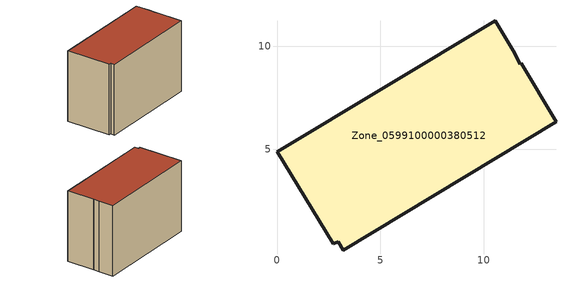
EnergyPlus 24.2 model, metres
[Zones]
Zone_0599100000380512
 floor ground (C_G): 11.76,9.12 11.81,9.16 13.5,6.34 3.2,0.13 2.96,0.54 2.72,0.43 0,4.88 10.57,11.22 11.44,9.77 z0
 wall outside (C_F): 13.5,6.34 11.81,9.16 11.76,9.12 11.44,9.77 10.57,11.22 0,4.88 2.72,0.43 2.96,0.54 3.2,0.13 13.5,6.34 z0:8.26
 roof outside (C_R): 11.81,9.16 11.76,9.12 11.44,9.77 10.57,11.22 0,4.88 2.72,0.43 2.96,0.54 3.2,0.13 13.5,6.34 z8.26
[BUILDING]
Pand.0599100000380512: North Axis=0; Terrain=City; Loads Convergence Tolerance Value=0.04; Temperature Convergence Tolerance Value=0.4; Solar Distribution=FullExterior; Maximum Number of Warmup Days=25; Minimum Number of Warmup Days=1
[Site:Location]
Rotterdam.The.Hague.AP_ZH_NLD Design_Conditions: Latitude=51.96; Longitude=4.45; Time Zone=1; Elevation=-4.5
[SITE:GROUNDTEMPERATURE:BUILDINGSURFACE]
18, 18, 18, 18, 18, 18, 18, 18, 18, 18, 18, 18
[MATERIAL] Thermal Absorptance=0.9; Solar Absorptance=0.7; Visible Absorptance=0.7
Name | Roughness | Thickness | Conductivity | Density | Specific Heat
G.TI.1992-2005 | MediumSmooth | 0.15 | 0.06 | 540 | 1210
F.TI.1992-2005 | Rough | 0.3 | 0.12 | 1920 | 840
R.TI.1992-2005 | MediumRough | 0.2 | 0.08 | 1500 | 1000
[CONSTRUCTION]
C_G: G.TI.1992-2005
C_F: F.TI.1992-2005
C_R: R.TI.1992-2005
[ZONE]
Zone_0599100000380512: Type=1; Multiplier=1; Ceiling Height=Autocalculate; Volume=Autocalculate; Floor Area=autocalculate; Part of Total Floor Area=Yes
[ZONEINFILTRATION:DESIGNFLOWRATE]
Infil_Zone_0599100000380512: Zone or ZoneList or Space or SpaceList=Zone_0599100000380512; Schedule=AlwaysOn; Design Flow Rate Calculation Method=Flow/Area; Flow Rate per Floor Area=0.0015; Constant Term Coefficient=1; Temperature Term Coefficient=0; Velocity Term Coefficient=0; Velocity Squared Term Coefficient=0
[HVACTEMPLATE:ZONE:IDEALLOADSAIRSYSTEM]
Zone_0599100000380512: Maximum Heating Supply Air Temperature=50; Minimum Cooling Supply Air Temperature=13; Maximum Heating Supply Air Humidity Ratio=0.0156; Minimum Cooling Supply Air Humidity Ratio=0.0077; Heating Limit=NoLimit; Cooling Limit=NoLimit; Dehumidification Control Type=ConstantSensibleHeatRatio; Cooling Sensible Heat Ratio=0.7; Dehumidification Setpoint=60; Humidification Control Type=None; Humidification Setpoint=30; Outdoor Air Method=None; Outdoor Air Flow Rate per Person=0.00944; Outdoor Air Flow Rate per Zone Floor Area=0; Outdoor Air Flow Rate per Zone=0; Demand Controlled Ventilation Type=None; Outdoor Air Economizer Type=NoEconomizer; Heat Recovery Type=None; Sensible Heat Recovery Effectiveness=0.7; Latent Heat Recovery Effectiveness=0.65
[ZONECONTROL:THERMOSTAT]
ThermostatControl_Zone_0599100000380512: Zone or ZoneList=Zone_0599100000380512; Control Type Schedule=DualSetpointControlType; Control 1=Thermostat_Zone_0599100000380512; Temperature Difference Between Cutout And Setpoint=0
[THERMOSTATSETPOINT:DUALSETPOINT]
Thermostat_Zone_0599100000380512: Heating Setpoint Temperature Schedule=HeatingSetpoint_Zone_0599100000380512; Cooling Setpoint Temperature Schedule=CoolingSetpoint_Zone_0599100000380512
[SCHEDULE:COMPACT]
HeatingSetpoint_Zone_0599100000380512: Through: 12/31, For: AllDays, Until: 24:00, 21
CoolingSetpoint_Zone_0599100000380512: Through: 12/31, For: AllDays, Until: 24:00, 24
DualSetpointControlType: Through: 12/31, For: AllDays, Until: 24:00, 4
AlwaysOn: Through: 12/31, For: AllDays, Until: 24:00, 1
